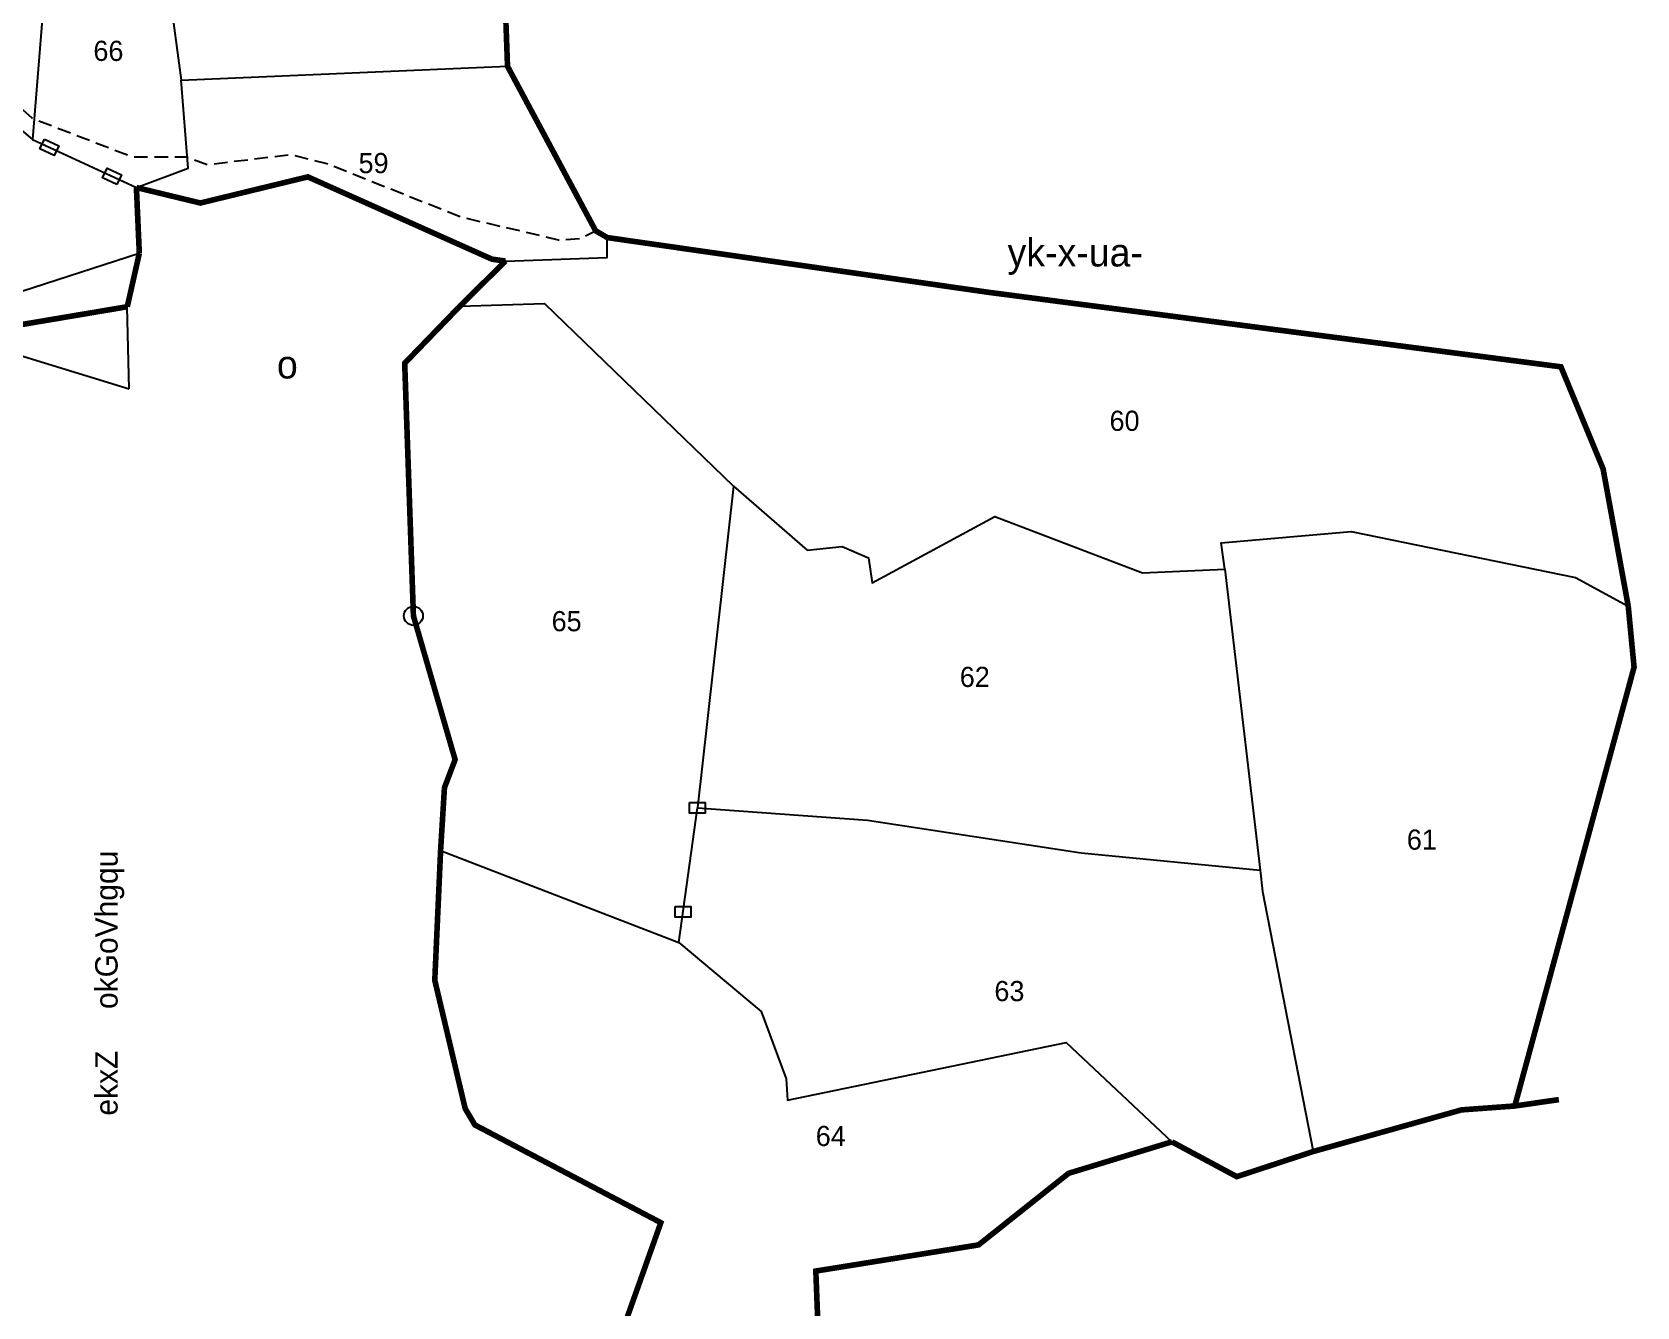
# Model space of a CAD drawing. Header units: metres. Extents: x 287585 to 289459, y 1999646 to 2003273.
# Drawn here: x 288528 to 289106, y 2000880 to 2001339 of the extents above; entities that cross this region are included whole.
import ezdxf
from ezdxf.enums import TextEntityAlignment as Align

# ---------------------------------------------------------------- set-up
doc = ezdxf.new("R2010")
doc.units = ezdxf.units.M
doc.header["$MEASUREMENT"] = 0
for name, pattern in [('DASHDOT', [1, 0.5, -0.25, 0, -0.25]), ('DASHED', [0.75, 0.5, -0.25]), ('DIVIDE', [1.25, 0.5, -0.25, 0, -0.25, 0, -0.25])]:
    doc.linetypes.add(name, pattern=pattern)
for name, color, linetype in [('LINE_FOOTPATH', 1, 'DASHED'), ('OFF', 1, 'Continuous'), ('POLY_PARCEL', 6, 'Continuous'), ('POLY_WATER', 4, 'Continuous'), ('SYM_STONE', 1, 'Continuous'), ('TEXT_MAPOUT', 7, 'Continuous'), ('TEXT_PARCEL', 7, 'Continuous'), ('V_BOUND_LINE', 7, 'Continuous'), ('V_BOUND_STREAM_LINE', 7, 'DASHDOT'), ('V_DIVIDE_LINE', 7, 'DIVIDE')]:
    doc.layers.add(name, color=color, linetype=linetype)
doc.styles.add('TEXT_MAP', font='')
doc.styles.get('TEXT_MAP').set_extended_font_data('Kruti Dev 050')

# ---------------------------------------------------------------- blocks, each defined once
blk = doc.blocks.new('STONE')
blk.add_circle((0, 0), 0.851)
blk = doc.blocks.new('STONESQUARE')
blk.add_lwpolyline([(-0.7, 0.48), (0.7, 0.48), (0.7, -0.48), (-0.7, -0.48)], close=True)
blk = doc.blocks.new('9678')
at = {"layer": 'LINE_FOOTPATH', "ltscale": 10, "flags": 128}
blk.add_lwpolyline([(288067.41, 2001311.16), (288072.3, 2001321.04), (288099.7, 2001330.56), (288127.83, 2001343.99), (288184.5, 2001359.93), (288224.8, 2001365.38), (288284.83, 2001368.74), (288329.55, 2001375.97), (288389.57, 2001382.26), (288447.08, 2001389.4), (288479.83, 2001377.65), (288490.32, 2001366.74), (288518.03, 2001345.77), (288523.69, 2001338.1), (288553.91, 2001310.42), (288590.86, 2001296.15), (288610.58, 2001296.15), (288618.56, 2001293.21), (288649.2, 2001296.99), (288662.64, 2001293.63), (288712.17, 2001273.92), (288747.85, 2001265.53), (288755.83, 2001265.95), (288761.62, 2001268.84)], dxfattribs=at)
at = {"layer": 'OFF'}
blk.add_lwpolyline([(288589.78, 2001210.56), (288589.08, 2001240.86)], dxfattribs=at)
at = {"layer": 'POLY_PARCEL'}
for points in [[(288447.58, 2001381.68), (288506.27, 2001342.94), (288554.17, 2001302.44)], [(288560.84, 2001384.88), (288554.17, 2001302.44)], [(288602.09, 2001375.62), (288608.91, 2001324.35)], [(288608.91, 2001324.35), (288729.15, 2001329.46)], [(288592.45, 2001284.78), (288611.49, 2001291.89), (288608.91, 2001324.35)], [(288554.17, 2001302.44), (288592.45, 2001284.78)], [(288728.39, 2001257.68), (288765.85, 2001259.03), (288765.9, 2001266.34)], [(288711.61, 2001241.07), (288742.82, 2001242), (288812.37, 2001174.79)], [(288812.37, 2001174.79), (288799.12, 2001056.24)], [(288812.37, 2001174.79), (288839.58, 2001151.1), (288852.48, 2001152.48), (288862.15, 2001148.34), (288863.53, 2001139.13), (288908.66, 2001163.53), (288963.01, 2001142.82), (288993.4, 2001144.2)], [(288993.4, 2001144.2), (288992.02, 2001153.86), (289039.92, 2001158.01), (289122.53, 2001141.1), (289141.99, 2001130.49)], [(288993.4, 2001144.2), (289006.37, 2001033.23)], [(288792.21, 2001006.53), (288799.12, 2001056.24)], [(288799.12, 2001056.24), (288861.75, 2001051.64), (288940.51, 2001039.67), (289006.37, 2001033.23)], [(288704.5, 2001040.45), (288792.21, 2001006.53)], [(289006.37, 2001033.23), (289007.29, 2001025.4), (289025.98, 2000929.58)], [(288792.21, 2001006.53), (288822.61, 2000981.21), (288831.82, 2000956.36), (288832.28, 2000948.53), (288934.98, 2000969.71), (288973.88, 2000933.14)]]:
    blk.add_lwpolyline(points, dxfattribs=at)
at = {"layer": 'POLY_WATER'}
for points in [[(288593.52, 2001260.53), (288532.66, 2001240.79), (288522.93, 2001240.79)], [(288342.22, 2000837.19), (288352.86, 2000891.66), (288447.68, 2000910.8), (288428.53, 2000945.94), (288326.17, 2001049.02), (288334.65, 2001093.89), (288411.89, 2001159.37), (288437.63, 2001136.46), (288470.28, 2001088.77), (288544.88, 2001129.6), (288543, 2001224.99), (288589.78, 2001210.56)]]:
    blk.add_lwpolyline(points, dxfattribs=at)
at = {"layer": 'V_BOUND_LINE', "const_width": 2.07}
for points in [[(288727.01, 2001389.02), (288729.15, 2001329.46)], [(288729.15, 2001329.46), (288761.62, 2001268.84), (288765.9, 2001266.34)], [(288728.39, 2001257.68), (288723.4, 2001258.39), (288655.6, 2001288.71), (288616, 2001279.08), (288592.45, 2001284.78)], [(288592.45, 2001284.78), (288593.52, 2001260.53)], [(288765.9, 2001266.34), (288906.32, 2001246.17), (289117.19, 2001218.72), (289132.72, 2001181.13), (289141.99, 2001130.49)], [(288711.61, 2001241.07), (288728.39, 2001257.68)], [(288704.5, 2001040.45), (288705.92, 2001063.63), (288709.85, 2001073.97), (288694.49, 2001126.95), (288691.28, 2001220.03), (288711.61, 2001241.07)], [(289141.99, 2001130.49), (289144.14, 2001108.03), (289100.19, 2000946.34), (289080.57, 2000944.91), (289025.98, 2000929.58)], [(288973.88, 2000933.14), (288935.84, 2000921.54), (288902.66, 2000895.15), (288842.72, 2000885.52), (288844.86, 2000830.6), (288815.96, 2000828.82), (288772.07, 2000865.2), (288785.63, 2000903.35), (288717.12, 2000939.37), (288713.55, 2000945.43), (288702.36, 2000992.66), (288704.5, 2001040.45)], [(289025.98, 2000929.58), (288997.79, 2000920.31), (288973.88, 2000933.14)]]:
    blk.add_lwpolyline(points, dxfattribs=at)
at = {"layer": 'V_BOUND_STREAM_LINE', "ltscale": 10, "const_width": 2.07, "flags": 128}
for points in [[(288593.52, 2001260.53), (288589.08, 2001240.86)], [(288589.08, 2001240.86), (288532, 2001231.23), (288525.57, 2001133.87), (288485.99, 2001124.57), (288409.52, 2001173.35), (288328.17, 2001098.55), (288315.96, 2001040.82), (288429.04, 2000918.86), (288343.62, 2000898.53), (288332.16, 2000827.23), (288448.49, 2000715.03), (288439.54, 2000687.38), (288321.58, 2000641.03), (288236.16, 2000479.23), (288383.34, 2000405.47), (288409.37, 2000246.1), (288488.28, 2000198.95), (288520.1, 2000089.61), (288638.06, 1999951.39), (288504.65, 1999792.41), (288359.03, 1999688.33), (288071, 2000492)]]:
    blk.add_lwpolyline(points, dxfattribs=at)
at = {"layer": 'V_DIVIDE_LINE', "ltscale": 10, "const_width": 2.07, "flags": 128}
blk.add_lwpolyline([(289100.19, 2000946.34), (289116.44, 2000948.69)], dxfattribs=at)
at = {"layer": 'SYM_STONE', "xscale": 4.130032322857219, "yscale": 4.130032322857219, "zscale": 4.130032322857219}
for p, rotation in [((288560.39, 2001299.57), 335.2440197080729), ((288583.46, 2001288.93), 155.2440197080733)]:
    blk.add_blockref('STONESQUARE', p, dxfattribs=dict(at, rotation=rotation))
for name, p in [('STONE', (288694.49, 2001126.95)), ('STONESQUARE', (288799.12, 2001056.24)), ('STONESQUARE', (288793.79, 2001017.86))]:
    blk.add_blockref(name, p, dxfattribs=at)
at = {"layer": 'TEXT_MAPOUT', "style": 'TEXT_MAP'}
for s, height, p in [('yk-x-ua-', 10.325, (288913.36, 2001255.69)), ('o', 10.33, (288644.21, 2001214.42))]:
    blk.add_text(s, height=height, dxfattribs=at).set_placement(p)
blk.add_text('ekxZ     okGoVhgqu', height=8.2601, rotation=90, dxfattribs=at).set_placement((288585.52, 2000942.79))
at = {"layer": 'TEXT_PARCEL', "style": 'TEXT_MAP'}
for s, p in [('66', (288582.14, 2001335.15)), ('59', (288679.8, 2001293.8)), ('60', (288956.44, 2001198.84)), ('65', (288750.93, 2001125)), ('62', (288901.28, 2001104.46)), ('61', (289065.96, 2001044.51)), ('63', (288914.03, 2000988.7)), ('64', (288848.23, 2000935.3))]:
    blk.add_text(s, height=7.434, dxfattribs=at).set_placement(p, align=Align.MIDDLE)
blk = doc.blocks.new('3147')
at = {"xscale": 0.9782491687043918, "yscale": 0.9782491687043918, "zscale": 0.9782491687043918}
blk.add_blockref('9678', (6250.14, 43527.99), dxfattribs=at)

msp = doc.modelspace()

# ---------------------------------------------------------------- block references
msp.add_blockref('3147', (0, 0))

doc.saveas('drawing.dxf')
